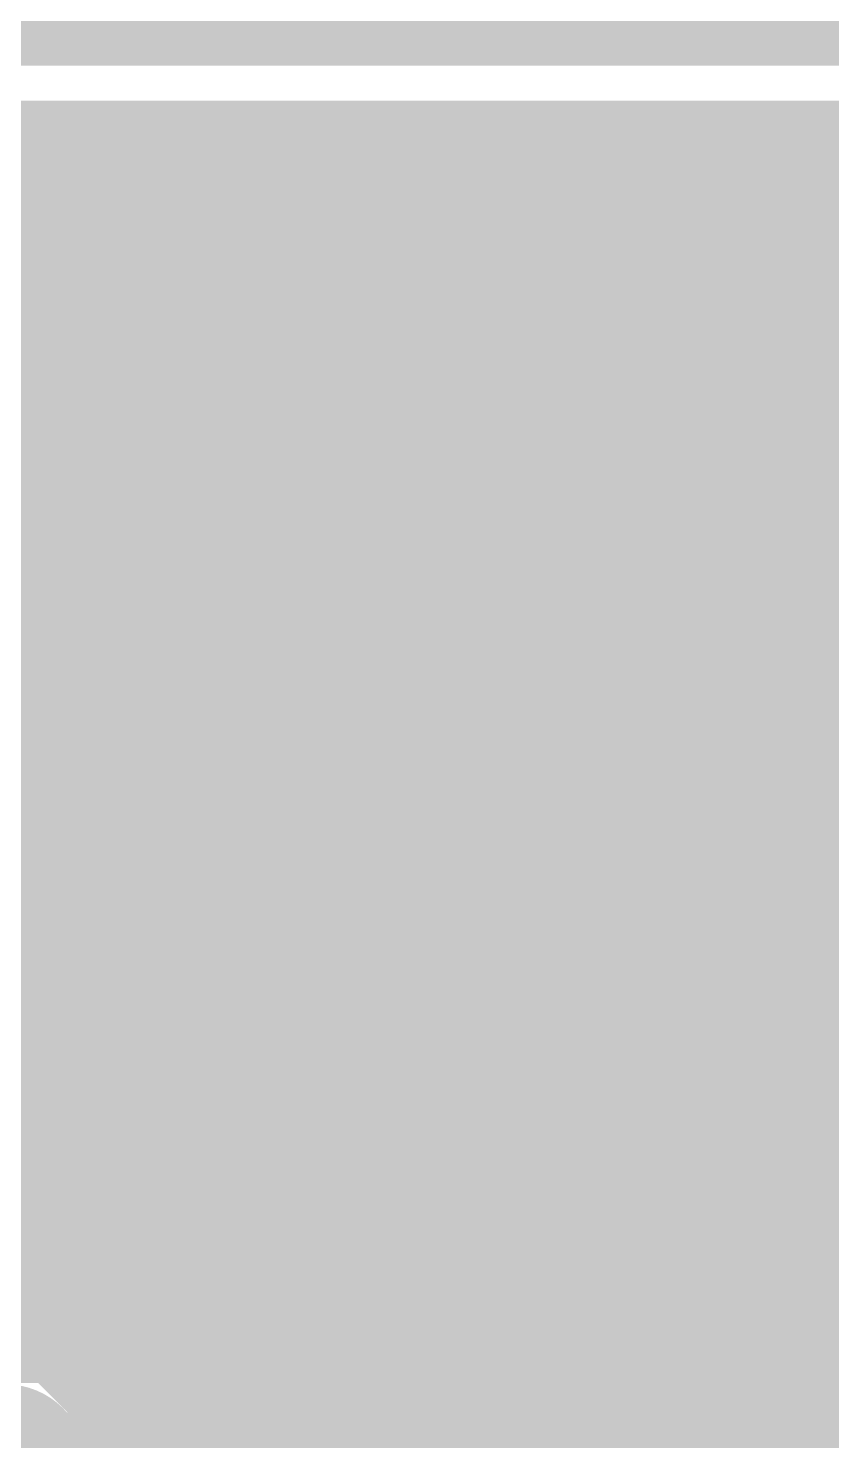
# Model space of a CAD drawing. Extents: x -6 to 196, y -52 to 46.
# Drawn here: x 160.16 to 165.14, y 12.85 to 21.59 of the extents above; entities that cross this region are included whole.
import ezdxf

# ---------------------------------------------------------------- set-up
doc = ezdxf.new("R2010")
doc.units = 0
doc.header["$MEASUREMENT"] = 0
doc.layers.get('0').update_dxf_attribs({"linetype": 'CONTINUOUS'})
for name, color, linetype in [('22-304-1_BOT', 7, 'CONTINUOUS'), ('22-304-1_DRD', 7, 'CONTINUOUS'), ('22-304-1_GND', 6, 'CONTINUOUS'), ('22-304-1_IN1', 4, 'CONTINUOUS'), ('22-304-1_SMT', 5, 'CONTINUOUS'), ('22-304-1_SPT', 10, 'CONTINUOUS'), ('22-304-1_SST', 14, 'CONTINUOUS'), ('22-304-1_TOP', 9, 'CONTINUOUS'), ('THRUHOLE_TAP', 13, 'CONTINUOUS')]:
    doc.layers.add(name, color=color, linetype=linetype)

# ---------------------------------------------------------------- blocks, each defined once
blk = doc.blocks.new('ROUND_57')
at = {"const_width": 0.35052}
blk.add_lwpolyline([(-0.17526, 0, 1), (0.17526, 0, 1)], format="xyb", close=True, dxfattribs=at)
blk = doc.blocks.new('ROUND_83')
at = {"const_width": 0.50038}
blk.add_lwpolyline([(-0.25019, 0, 1), (0.25019, 0, 1)], format="xyb", close=True, dxfattribs=at)
blk = doc.blocks.new('ROUND_85')
at = {"const_width": 0.0635}
blk.add_lwpolyline([(-0.03175, 0, 1), (0.03175, 0, 1)], format="xyb", close=True, dxfattribs=at)
blk = doc.blocks.new('RECTANGLE_5')
blk.add_solid([(0.4826, 0.4064), (0.4826, -0.4064), (-0.4826, 0.4064), (-0.4826, -0.4064)])
blk = doc.blocks.new('ROUND_88')
at = {"const_width": 0.10033}
blk.add_lwpolyline([(-0.050164, 0, 1), (0.050164, 0, 1)], format="xyb", close=True, dxfattribs=at)

msp = doc.modelspace()

# ---------------------------------------------------------------- linework, layer by layer
at = {"layer": '22-304-1_BOT', "const_width": 0.254}
for points in [[(193.929, 20.828), (101.6, 20.828)], [(160.2486, 20.828), (160.2486, 13.335)], [(160.4772, 20.828), (160.4772, 13.19784)], [(160.7058, 20.828), (160.7058, 6.17728)], [(160.9344, 20.828), (160.9344, 6.25602)], [(161.163, 20.828), (161.163, 6.31952)], [(161.3916, 20.828), (161.3916, 6.54812)], [(161.6202, 20.828), (161.6202, 6.77672)], [(161.8488, 20.828), (161.8488, 12.27836)], [(162.0774, 20.828), (162.0774, 12.51204)], [(162.306, 20.828), (162.306, 12.60094)], [(162.5346, 20.828), (162.5346, 12.60602)], [(162.7632, 20.828), (162.7632, 12.52728)], [(162.9918, 20.828), (162.9918, 12.319)], [(163.2204, 20.828), (163.2204, -4.064)], [(163.449, 20.828), (163.449, -4.064)], [(163.6776, 20.828), (163.6776, -4.064)], [(163.9062, 20.828), (163.9062, -4.064)], [(164.1348, 20.828), (164.1348, -4.064)], [(164.3634, 20.828), (164.3634, -4.064)], [(164.592, 20.828), (164.592, -4.064)], [(164.8206, 20.828), (164.8206, -4.064)], [(165.0492, 20.828), (165.0492, -4.064)], [(193.929, 20.6248), (87.00516, 20.6248)], [(189.14618, 20.3962), (87.00516, 20.3962)], [(188.5061, 20.1676), (130.54076, 20.1676)], [(188.09462, 19.939), (130.77952, 19.939)], [(187.7822, 19.7104), (137.99312, 19.7104)], [(187.5282, 19.4818), (138.22172, 19.4818)], [(187.31738, 19.2532), (149.36978, 19.2532)], [(187.14212, 19.0246), (149.60092, 19.0246)], [(186.99226, 18.796), (150.09368, 18.796)], [(186.8678, 18.5674), (152.56256, 18.5674)], [(186.76366, 18.3388), (152.75052, 18.3388)], [(186.6773, 18.1102), (152.81656, 18.1102)], [(186.60872, 17.8816), (152.80386, 17.8816)], [(186.55792, 17.653), (152.7048, 17.653)], [(186.52236, 17.4244), (152.4381, 17.4244)], [(186.50204, 17.1958), (152.03932, 17.1958)], [(186.49696, 16.9672), (151.81072, 16.9672)], [(186.50712, 16.7386), (151.58212, 16.7386)], [(186.52998, 16.51), (151.35352, 16.51)], [(186.57062, 16.2814), (151.12492, 16.2814)], [(186.6265, 16.0528), (145.38452, 16.0528)], [(186.70016, 15.8242), (145.45056, 15.8242)], [(186.7916, 15.5956), (145.43786, 15.5956)], [(186.90082, 15.367), (145.3388, 15.367)], [(187.0329, 15.1384), (145.0721, 15.1384)], [(187.18784, 14.9098), (134.79526, 14.9098)], [(187.37326, 14.6812), (134.79526, 14.6812)], [(187.59424, 14.4526), (134.79526, 14.4526)], [(187.86348, 14.224), (134.79526, 14.224)], [(188.19876, 13.9954), (134.79526, 13.9954)], [(188.65088, 13.7668), (134.79526, 13.7668)], [(189.46368, 13.5382), (134.79526, 13.5382)], [(193.929, 13.3096), (160.3121, 13.3096)], [(193.929, 13.081), (160.5788, 13.081)], [(187.70854, 12.8524), (160.67786, 12.8524)]]:
    msp.add_lwpolyline(points, dxfattribs=at)
msp.add_lwpolyline([(160.69564, 12.7, 0.4142136), (160.02, 13.37564)], format="xyb", dxfattribs=at)
at = {"layer": '22-304-1_DRD'}
for points, const_width in [([(195.00088, 21.99894), (101.99878, 21.99894), (78.99908, 44.99864), (-4.99872, 44.99864), (-4.99872, -4.99872), (195.00088, -4.99872), (195.00088, 21.99894)], 1.27), ([(162.306, 19.685), (161.925, 19.304)], 0.254), ([(162.306, 19.685), (161.925, 19.304)], 0.254), ([(162.814, 19.685), (162.306, 19.685)], 0.254), ([(162.814, 19.685), (162.306, 19.685)], 0.254), ([(163.195, 19.304), (162.814, 19.685)], 0.254), ([(163.195, 19.304), (162.814, 19.685)], 0.254), ([(161.925, 19.304), (161.925, 18.796)], 0.254), ([(161.925, 19.304), (161.925, 18.796)], 0.254), ([(163.195, 18.796), (163.195, 19.304)], 0.254), ([(163.195, 18.796), (163.195, 19.304)], 0.254), ([(161.925, 18.796), (162.306, 18.415)], 0.254), ([(161.925, 18.796), (162.306, 18.415)], 0.254), ([(162.814, 18.415), (163.195, 18.796)], 0.254), ([(162.814, 18.415), (163.195, 18.796)], 0.254), ([(162.306, 18.415), (162.814, 18.415)], 0.254), ([(162.306, 18.415), (162.814, 18.415)], 0.254), ([(162.179, 17.2212), (161.798, 16.8402)], 0.254), ([(162.179, 17.2212), (161.798, 16.8402)], 0.254), ([(162.687, 17.2212), (162.179, 17.2212)], 0.254), ([(162.687, 17.2212), (162.179, 17.2212)], 0.254), ([(163.068, 16.8402), (162.687, 17.2212)], 0.254), ([(163.068, 16.8402), (162.687, 17.2212)], 0.254), ([(161.798, 16.8402), (161.798, 16.3322)], 0.254), ([(161.798, 16.8402), (161.798, 16.3322)], 0.254), ([(163.068, 16.3322), (163.068, 16.8402)], 0.254), ([(163.068, 16.3322), (163.068, 16.8402)], 0.254), ([(161.798, 16.3322), (162.179, 15.9512)], 0.254), ([(161.798, 16.3322), (162.179, 15.9512)], 0.254), ([(162.687, 15.9512), (163.068, 16.3322)], 0.254), ([(162.687, 15.9512), (163.068, 16.3322)], 0.254), ([(162.179, 15.9512), (162.687, 15.9512)], 0.254), ([(162.179, 15.9512), (162.687, 15.9512)], 0.254), ([(160.274, 13.335), (159.766, 13.335)], 0.254), ([(160.655, 12.954), (160.274, 13.335)], 0.254), ([(160.655, 12.446), (160.655, 12.954)], 0.254)]:
    msp.add_lwpolyline(points, dxfattribs=dict(at, const_width=const_width))
at = {"layer": '22-304-1_GND', "const_width": 1.27}
msp.add_lwpolyline([(195.00088, 21.99894), (101.99878, 21.99894), (78.99908, 44.99864), (-4.99872, 44.99864), (-4.99872, -4.99872), (195.00088, -4.99872), (195.00088, 21.99894)], dxfattribs=at)
at = {"layer": '22-304-1_IN1'}
for points, const_width in [([(20.32, 33.655), (20.955, 34.29), (24.892, 34.29), (26.035, 33.147), (48.768, 33.147), (52.451, 29.464), (56.388, 29.464), (58.166, 27.686), (74.676, 27.686), (77.851, 24.511), (96.901, 24.511), (100.584, 20.828), (184.15, 20.828), (185.42, 19.558), (185.42, 3.175), (187.24118, 1.34874), (187.325, 1.34874)], 0.635), ([(14.605, 33.147), (15.621, 32.131), (48.514, 32.131), (52.07, 28.575), (56.007, 28.575), (57.785, 26.797), (74.295, 26.797), (77.47, 23.622), (96.52, 23.622), (100.203, 19.939), (183.769, 19.939), (184.531, 19.177), (184.531, 0.3556)], 0.635), ([(183.5023, 19.29384), (145.74266, 19.29384)], 0.254), ([(160.1978, 19.29384), (160.1978, 13.35278)], 0.254), ([(160.4264, 19.29384), (160.4264, 13.24102)], 0.254), ([(160.655, 19.29384), (160.655, 12.93368)], 0.254), ([(160.8836, 19.29384), (160.8836, 6.24586)], 0.254), ([(161.1122, 19.29384), (161.1122, 6.25856)], 0.254), ([(161.3408, 19.29384), (161.3408, 6.19252)], 0.254), ([(161.5694, 19.29384), (161.5694, 6.00456)], 0.254), ([(161.798, 19.29384), (161.798, 12.17168)], 0.254), ([(162.0266, 19.29384), (162.0266, 12.47902)], 0.254), ([(162.2552, 19.29384), (162.2552, 12.59078)], 0.254), ([(162.4838, 19.29384), (162.4838, 12.6111)], 0.254), ([(162.7124, 19.29384), (162.7124, 12.55268)], 0.254), ([(162.941, 19.29384), (162.941, 12.38504)], 0.254), ([(163.1696, 19.29384), (163.1696, -3.937)], 0.254), ([(163.3982, 19.29384), (163.3982, -3.937)], 0.254), ([(163.6268, 19.29384), (163.6268, -3.937)], 0.254), ([(163.8554, 19.29384), (163.8554, -3.937)], 0.254), ([(164.084, 19.29384), (164.084, -3.937)], 0.254), ([(164.3126, 19.29384), (164.3126, -3.937)], 0.254), ([(164.5412, 19.29384), (164.5412, -3.937)], 0.254), ([(164.7698, 19.29384), (164.7698, -3.937)], 0.254), ([(164.9984, 19.29384), (164.9984, -3.937)], 0.254), ([(165.227, 19.29384), (165.227, -3.937)], 0.254), ([(183.54294, 19.2532), (145.74266, 19.2532)], 0.254), ([(183.77154, 19.0246), (145.74266, 19.0246)], 0.254), ([(183.88584, 18.796), (150.09368, 18.796)], 0.254), ([(183.88584, 18.5674), (152.56256, 18.5674)], 0.254), ([(183.88584, 18.3388), (152.75052, 18.3388)], 0.254), ([(183.88584, 18.1102), (152.81656, 18.1102)], 0.254), ([(183.88584, 17.8816), (152.80386, 17.8816)], 0.254), ([(183.88584, 17.653), (152.7048, 17.653)], 0.254), ([(183.88584, 17.4244), (152.4381, 17.4244)], 0.254), ([(183.88584, 17.1958), (145.74266, 17.1958)], 0.254), ([(183.88584, 16.9672), (145.74266, 16.9672)], 0.254), ([(183.88584, 16.7386), (145.74266, 16.7386)], 0.254), ([(183.88584, 16.51), (145.74266, 16.51)], 0.254), ([(183.88584, 16.2814), (145.74266, 16.2814)], 0.254), ([(183.88584, 16.0528), (145.74266, 16.0528)], 0.254), ([(183.88584, 15.8242), (145.74266, 15.8242)], 0.254), ([(183.88584, 15.5956), (145.74266, 15.5956)], 0.254), ([(183.88584, 15.367), (145.74266, 15.367)], 0.254), ([(183.88584, 15.1384), (145.74266, 15.1384)], 0.254), ([(183.88584, 14.9098), (145.74266, 14.9098)], 0.254), ([(183.88584, 14.6812), (145.74266, 14.6812)], 0.254), ([(183.88584, 14.4526), (145.74266, 14.4526)], 0.254), ([(183.88584, 14.224), (145.74266, 14.224)], 0.254), ([(183.88584, 13.9954), (145.74266, 13.9954)], 0.254), ([(183.88584, 13.7668), (145.74266, 13.7668)], 0.254), ([(183.88584, 13.5382), (145.74266, 13.5382)], 0.254), ([(183.88584, 13.3096), (160.3121, 13.3096)], 0.254), ([(183.88584, 13.081), (160.5788, 13.081)], 0.254), ([(183.88584, 12.8524), (160.67786, 12.8524)], 0.254)]:
    msp.add_lwpolyline(points, dxfattribs=dict(at, const_width=const_width))
at = {"layer": '22-304-1_IN1', "const_width": 0.254}
msp.add_lwpolyline([(160.69564, 12.7, 0.4142136), (160.02, 13.37564)], format="xyb", dxfattribs=at)
at = {"layer": '22-304-1_SST', "const_width": 0.1524}
for points in [[(162.1155, 17.5895), (162.1155, 20.5105), (160.4772, 20.5105), (160.4772, 17.5895), (162.1155, 17.5895)], [(165.2905, 17.5895), (165.2905, 20.5105), (163.6522, 20.5105), (163.6522, 17.5895), (165.2905, 17.5895)], [(162.87242, 20.14728), (162.87242, 19.79168), (163.04006, 19.6723), (163.21024, 19.6723), (163.38042, 19.79168), (163.38042, 20.14728), (162.36442, 20.14728)], [(162.87242, 19.8501), (162.36442, 19.6723)], [(162.70224, 18.8341), (162.70224, 19.30908), (163.38042, 19.07286), (163.38042, 18.95348), (162.36442, 18.95348)], [(162.36442, 18.29308), (162.53206, 18.41246), (162.70224, 18.47088), (163.04006, 18.47088), (163.21024, 18.41246), (163.38042, 18.29308), (163.38042, 18.1737), (163.21024, 18.05686), (163.04006, 17.9959), (162.70224, 17.9959), (162.53206, 18.05686), (162.36442, 18.1737), (162.36442, 18.29308)], [(162.1155, 14.4145), (162.1155, 17.3355), (160.4772, 17.3355), (160.4772, 14.4145), (162.1155, 14.4145)], [(163.6395, 17.3355), (163.6395, 14.4145), (165.2778, 14.4145), (165.2778, 17.3355), (163.6395, 17.3355)], [(162.53206, 16.4973), (162.36442, 16.55826), (162.36442, 16.91386), (162.53206, 16.97228), (163.21024, 16.97228), (163.38042, 16.91386), (163.38042, 16.55826), (163.21024, 16.4973)], [(162.36442, 15.6591), (162.36442, 16.13408), (163.04006, 15.6591), (163.21024, 15.6591), (163.38042, 15.72006), (163.38042, 16.07566), (163.21024, 16.13408)], [(162.87242, 14.88186), (162.87242, 15.23746), (163.04006, 15.29588), (163.21024, 15.29588), (163.38042, 15.23746), (163.38042, 14.88186), (163.21024, 14.8209), (163.04006, 14.8209), (162.36442, 15.05966)], [(162.1155, 11.2395), (162.1155, 14.1605), (160.4772, 14.1605), (160.4772, 11.2395), (162.1155, 11.2395)], [(163.6395, 14.1605), (163.6395, 11.2395), (165.2778, 11.2395), (165.2778, 14.1605), (163.6395, 14.1605)], [(162.87242, 13.92428), (162.87242, 13.56868), (163.04006, 13.4493), (163.21024, 13.4493), (163.38042, 13.56868), (163.38042, 13.92428), (162.36442, 13.92428)], [(162.87242, 13.6271), (162.36442, 13.4493)], [(162.53206, 13.08608), (162.36442, 12.9667), (162.36442, 12.73048), (162.53206, 12.6111), (162.70224, 12.6111), (163.04006, 12.84986), (163.38042, 12.6111), (163.38042, 13.08608)]]:
    msp.add_lwpolyline(points, dxfattribs=at)
at = {"layer": '22-304-1_TOP'}
for points, const_width in [([(173.99, 11.9888), (173.4312, 11.9888), (172.593, 12.827), (172.593, 19.685), (171.704, 20.574), (143.891, 20.574), (137.287, 13.97), (134.62, 13.97), (133.35, 12.7), (129.413, 12.7), (128.8161, 13.2969), (127.5588, 13.2969)], 0.2032), ([(160.47974, 20.14474), (154.32278, 20.14474)], 0.254), ([(160.1216, 20.14474), (160.1216, 13.36802)], 0.254), ([(160.3502, 20.14474), (160.3502, 13.28928)], 0.254), ([(160.47974, 20.14474), (160.47974, 19.07286)], 0.254), ([(162.10026, 20.14474), (162.10026, 19.07286)], 0.254), ([(163.65474, 20.14474), (162.10026, 20.14474)], 0.254), ([(162.179, 20.14474), (162.179, 18.80616)], 0.254), ([(162.4076, 20.14474), (162.4076, 18.80616)], 0.254), ([(162.6362, 20.14474), (162.6362, 18.80616)], 0.254), ([(162.8648, 20.14474), (162.8648, 18.8722)], 0.254), ([(163.0934, 20.14474), (163.0934, 19.1008)], 0.254), ([(163.322, 20.14474), (163.322, 19.3294)], 0.254), ([(163.5506, 20.14474), (163.5506, 19.558)], 0.254), ([(163.65474, 20.14474), (163.65474, 19.66214)], 0.254), ([(160.47974, 20.066), (154.40152, 20.066)], 0.254), ([(163.65474, 20.066), (162.10026, 20.066)], 0.254), ([(160.47974, 19.8374), (154.63012, 19.8374)], 0.254), ([(163.65474, 19.8374), (162.10026, 19.8374)], 0.254), ([(160.47974, 19.7612), (161.29, 19.7612)], 0.254), ([(161.29, 18.3388), (162.9918, 18.3388), (164.4142, 19.7612), (164.465, 19.7612)], 0.2794), ([(162.10026, 19.7612), (161.29, 19.7612)], 0.254), ([(162.56, 19.05), (162.433, 19.05), (161.7218, 19.7612), (161.29, 19.7612)], 0.2032), ([(161.29, 19.7612), (161.7218, 19.7612), (162.433, 19.05), (162.56, 19.05)], 0.2032), ([(163.65474, 19.66214), (162.79876, 18.80616)], 0.254), ([(160.47974, 19.6088), (154.85872, 19.6088)], 0.254), ([(163.6014, 19.6088), (162.10026, 19.6088)], 0.254), ([(160.47974, 19.3802), (155.08732, 19.3802)], 0.254), ([(163.3728, 19.3802), (162.10026, 19.3802)], 0.254), ([(160.47974, 19.1516), (155.22956, 19.1516)], 0.254), ([(163.1442, 19.1516), (162.10026, 19.1516)], 0.254), ([(160.47974, 19.07286), (160.47974, 19.02714)], 0.254), ([(160.47974, 19.02714), (160.47974, 17.60474)], 0.254), ([(162.10026, 19.07286), (162.10026, 19.02714)], 0.254), ([(162.10026, 19.02714), (162.10026, 18.80616)], 0.254), ([(160.47974, 18.923), (155.24226, 18.923)], 0.254), ([(162.9156, 18.923), (162.10026, 18.923)], 0.254), ([(162.79876, 18.80616), (162.10026, 18.80616)], 0.254), ([(160.47974, 18.6944), (155.24226, 18.6944)], 0.254), ([(160.47974, 18.4658), (155.24226, 18.4658)], 0.254), ([(163.65474, 18.34134), (163.32708, 18.01368)], 0.254), ([(163.65474, 18.34134), (163.65474, 17.60474)], 0.254), ([(164.465, 18.3388), (164.465, 16.5862)], 0.2794), ([(160.47974, 18.2372), (155.24226, 18.2372)], 0.254), ([(163.5506, 18.2372), (163.5506, 16.764)], 0.254), ([(163.65474, 18.2372), (163.5506, 18.2372)], 0.254), ([(160.47974, 18.0086), (155.24226, 18.0086)], 0.254), ([(163.322, 18.0086), (163.322, 16.5354)], 0.254), ([(163.65474, 18.0086), (163.322, 18.0086)], 0.254), ([(162.9918, 17.87144), (162.10026, 17.87144)], 0.254), ([(162.10026, 17.87144), (162.10026, 17.60474)], 0.254), ([(162.179, 17.87144), (162.179, 15.63116)], 0.254), ([(162.4076, 17.87144), (162.4076, 15.63116)], 0.254), ([(162.6362, 17.87144), (162.6362, 15.8496)], 0.254), ([(162.8648, 17.87144), (162.8648, 16.0782)], 0.254), ([(163.0934, 17.88414), (163.0934, 16.3068)], 0.254), ([(160.47974, 17.78), (155.24226, 17.78)], 0.254), ([(163.65474, 17.78), (162.10026, 17.78)], 0.254), ([(163.99764, 17.5514), (159.71266, 17.5514)], 0.254), ([(162.10026, 17.60474), (160.47974, 17.60474)], 0.254), ([(160.5788, 17.60474), (160.5788, 17.32026)], 0.254), ([(160.8074, 17.60474), (160.8074, 17.32026)], 0.254), ([(161.036, 17.60474), (161.036, 17.32026)], 0.254), ([(161.2646, 17.60474), (161.2646, 17.32026)], 0.254), ([(161.4932, 17.60474), (161.4932, 17.32026)], 0.254), ([(161.7218, 17.60474), (161.7218, 17.32026)], 0.254), ([(161.9504, 17.60474), (161.9504, 17.32026)], 0.254), ([(163.99764, 17.60474), (163.65474, 17.60474)], 0.254), ([(163.7792, 17.60474), (163.7792, 17.32026)], 0.254), ([(163.99764, 17.60474), (163.99764, 17.32026)], 0.254), ([(164.0078, 17.60474), (164.0078, 17.32026)], 0.254), ([(164.9222, 17.60474), (164.9222, 17.32026)], 0.254), ([(164.93236, 17.60474), (164.93236, 17.32026)], 0.254), ([(165.27526, 17.60474), (164.93236, 17.60474)], 0.254), ([(170.34764, 17.5514), (164.93236, 17.5514)], 0.254), ([(165.1508, 17.60474), (165.1508, 17.32026)], 0.254), ([(163.99764, 17.3228), (159.71266, 17.3228)], 0.254), ([(162.10026, 17.32026), (160.47974, 17.32026)], 0.254), ([(160.47974, 17.32026), (160.47974, 15.89786)], 0.254), ([(161.29, 17.32026), (161.29, 16.5862)], 0.254), ([(162.10026, 17.32026), (162.10026, 15.89786)], 0.254), ([(163.99764, 17.32026), (163.65474, 17.32026)], 0.254), ([(163.65474, 17.32026), (163.65474, 16.86814)], 0.254), ([(170.34764, 17.3228), (164.93236, 17.3228)], 0.254), ([(165.27526, 17.32026), (164.93236, 17.32026)], 0.254), ([(160.47974, 17.0942), (159.71266, 17.0942)], 0.254), ([(163.65474, 17.0942), (162.10026, 17.0942)], 0.254), ([(160.47974, 16.8656), (159.71266, 16.8656)], 0.254), ([(163.6522, 16.8656), (162.10026, 16.8656)], 0.254), ([(163.65474, 16.86814), (162.41776, 15.63116)], 0.254), ([(160.47974, 16.637), (159.71266, 16.637)], 0.254), ([(160.47974, 16.5862), (161.29, 16.5862)], 0.254), ([(161.29, 15.1638), (162.6108, 15.1638), (164.0332, 16.5862), (164.465, 16.5862)], 0.2794), ([(162.10026, 16.5862), (161.29, 16.5862)], 0.254), ([(163.4236, 16.637), (162.10026, 16.637)], 0.254), ([(161.29, 16.5862), (162.433, 16.5862)], 0.2032), ([(161.29, 16.5862), (162.433, 16.5862)], 0.2032), ([(160.47974, 16.4084), (159.71266, 16.4084)], 0.254), ([(163.195, 16.4084), (162.10026, 16.4084)], 0.254), ([(160.47974, 16.1798), (159.71266, 16.1798)], 0.254), ([(162.9664, 16.1798), (162.10026, 16.1798)], 0.254), ([(160.47974, 15.9512), (155.24226, 15.9512)], 0.254), ([(160.47974, 15.89786), (160.47974, 15.85214)], 0.254), ([(162.7378, 15.9512), (162.10026, 15.9512)], 0.254), ([(162.10026, 15.89786), (162.10026, 15.85214)], 0.254), ([(160.47974, 15.85214), (160.47974, 14.42974)], 0.254), ([(162.10026, 15.85214), (162.10026, 15.63116)], 0.254), ([(160.47974, 15.7226), (155.24226, 15.7226)], 0.254), ([(162.5092, 15.7226), (162.10026, 15.7226)], 0.254), ([(162.41776, 15.63116), (162.10026, 15.63116)], 0.254), ([(160.47974, 15.494), (159.71266, 15.494)], 0.254), ([(160.47974, 15.2654), (159.71266, 15.2654)], 0.254), ([(161.29, 15.1638), (161.29, 13.4112)], 0.2794), ([(164.465, 15.1638), (164.465, 13.4112)], 0.2794), ([(160.47974, 15.0368), (159.71266, 15.0368)], 0.254), ([(160.47974, 14.8082), (159.71266, 14.8082)], 0.254), ([(160.47974, 14.5796), (159.71266, 14.5796)], 0.254), ([(160.82264, 14.42974), (160.47974, 14.42974)], 0.254), ([(160.5788, 14.42974), (160.5788, 14.14526)], 0.254), ([(160.8074, 14.42974), (160.8074, 14.14526)], 0.254), ([(160.82264, 14.42974), (160.82264, 14.14526)], 0.254), ([(164.9222, 14.42974), (164.9222, 14.14526)], 0.254), ([(164.93236, 14.42974), (164.93236, 14.14526)], 0.254), ([(165.27526, 14.42974), (164.93236, 14.42974)], 0.254), ([(165.1508, 14.42974), (165.1508, 14.14526)], 0.254), ([(160.82264, 14.351), (159.71266, 14.351)], 0.254), ([(167.17264, 14.351), (164.93236, 14.351)], 0.254), ([(160.82264, 14.14526), (160.47974, 14.14526)], 0.254), ([(160.47974, 14.14526), (160.47974, 13.1953)], 0.254), ([(165.27526, 14.14526), (164.93236, 14.14526)], 0.254), ([(160.47974, 14.1224), (159.71266, 14.1224)], 0.254), ([(160.47974, 13.8938), (159.21736, 13.8938)], 0.254), ([(160.47974, 13.6652), (159.21736, 13.6652)], 0.254), ([(160.47974, 13.4366), (159.56026, 13.4366)], 0.254)]:
    msp.add_lwpolyline(points, dxfattribs=dict(at, const_width=const_width))
at = {"layer": '22-304-1_TOP', "const_width": 0.254}
for points in [[(162.9918, 17.87144, 0.1989116), (163.32227, 18.00832)], [(160.47974, 13.1953, 0.1892576), (160.02, 13.37578)]]:
    msp.add_lwpolyline(points, format="xyb", dxfattribs=at)

# ---------------------------------------------------------------- block references
at = {"layer": '22-304-1_BOT'}
for p in [(162.56, 19.05), (162.433, 16.5862), (160.02, 12.7)]:
    msp.add_blockref('ROUND_57', p, dxfattribs=at)
at = {"layer": '22-304-1_GND'}
for name, p in [('ROUND_85', (162.56, 19.05)), ('ROUND_85', (162.433, 16.5862)), ('ROUND_83', (160.02, 12.7))]:
    msp.add_blockref(name, p, dxfattribs=at)
at = {"layer": '22-304-1_IN1'}
for p in [(162.56, 19.05), (162.433, 16.5862), (160.02, 12.7)]:
    msp.add_blockref('ROUND_57', p, dxfattribs=at)
at = {"layer": '22-304-1_SMT'}
for p in [(161.29, 19.7612), (164.465, 19.7612), (161.29, 18.3388), (164.465, 18.3388), (161.29, 16.5862), (164.465, 16.5862), (161.29, 15.1638), (164.465, 15.1638), (161.29, 13.4112), (164.465, 13.4112)]:
    msp.add_blockref('RECTANGLE_5', p, dxfattribs=at)
at = {"layer": '22-304-1_SPT'}
for p in [(161.29, 19.7612), (164.465, 19.7612), (161.29, 18.3388), (164.465, 18.3388), (161.29, 16.5862), (164.465, 16.5862), (161.29, 15.1638), (164.465, 15.1638), (161.29, 13.4112), (164.465, 13.4112)]:
    msp.add_blockref('RECTANGLE_5', p, dxfattribs=at)
at = {"layer": '22-304-1_TOP'}
for name, p in [('RECTANGLE_5', (161.29, 19.7612)), ('RECTANGLE_5', (164.465, 19.7612)), ('ROUND_57', (162.56, 19.05)), ('RECTANGLE_5', (161.29, 18.3388)), ('RECTANGLE_5', (164.465, 18.3388)), ('RECTANGLE_5', (161.29, 16.5862)), ('RECTANGLE_5', (164.465, 16.5862)), ('ROUND_57', (162.433, 16.5862)), ('RECTANGLE_5', (161.29, 15.1638)), ('RECTANGLE_5', (164.465, 15.1638)), ('RECTANGLE_5', (161.29, 13.4112)), ('RECTANGLE_5', (164.465, 13.4112)), ('ROUND_57', (160.02, 12.7))]:
    msp.add_blockref(name, p, dxfattribs=at)
at = {"layer": 'THRUHOLE_TAP'}
for p in [(162.56, 19.05), (162.433, 16.5862)]:
    msp.add_blockref('ROUND_88', p, dxfattribs=at)

doc.saveas('drawing.dxf')
